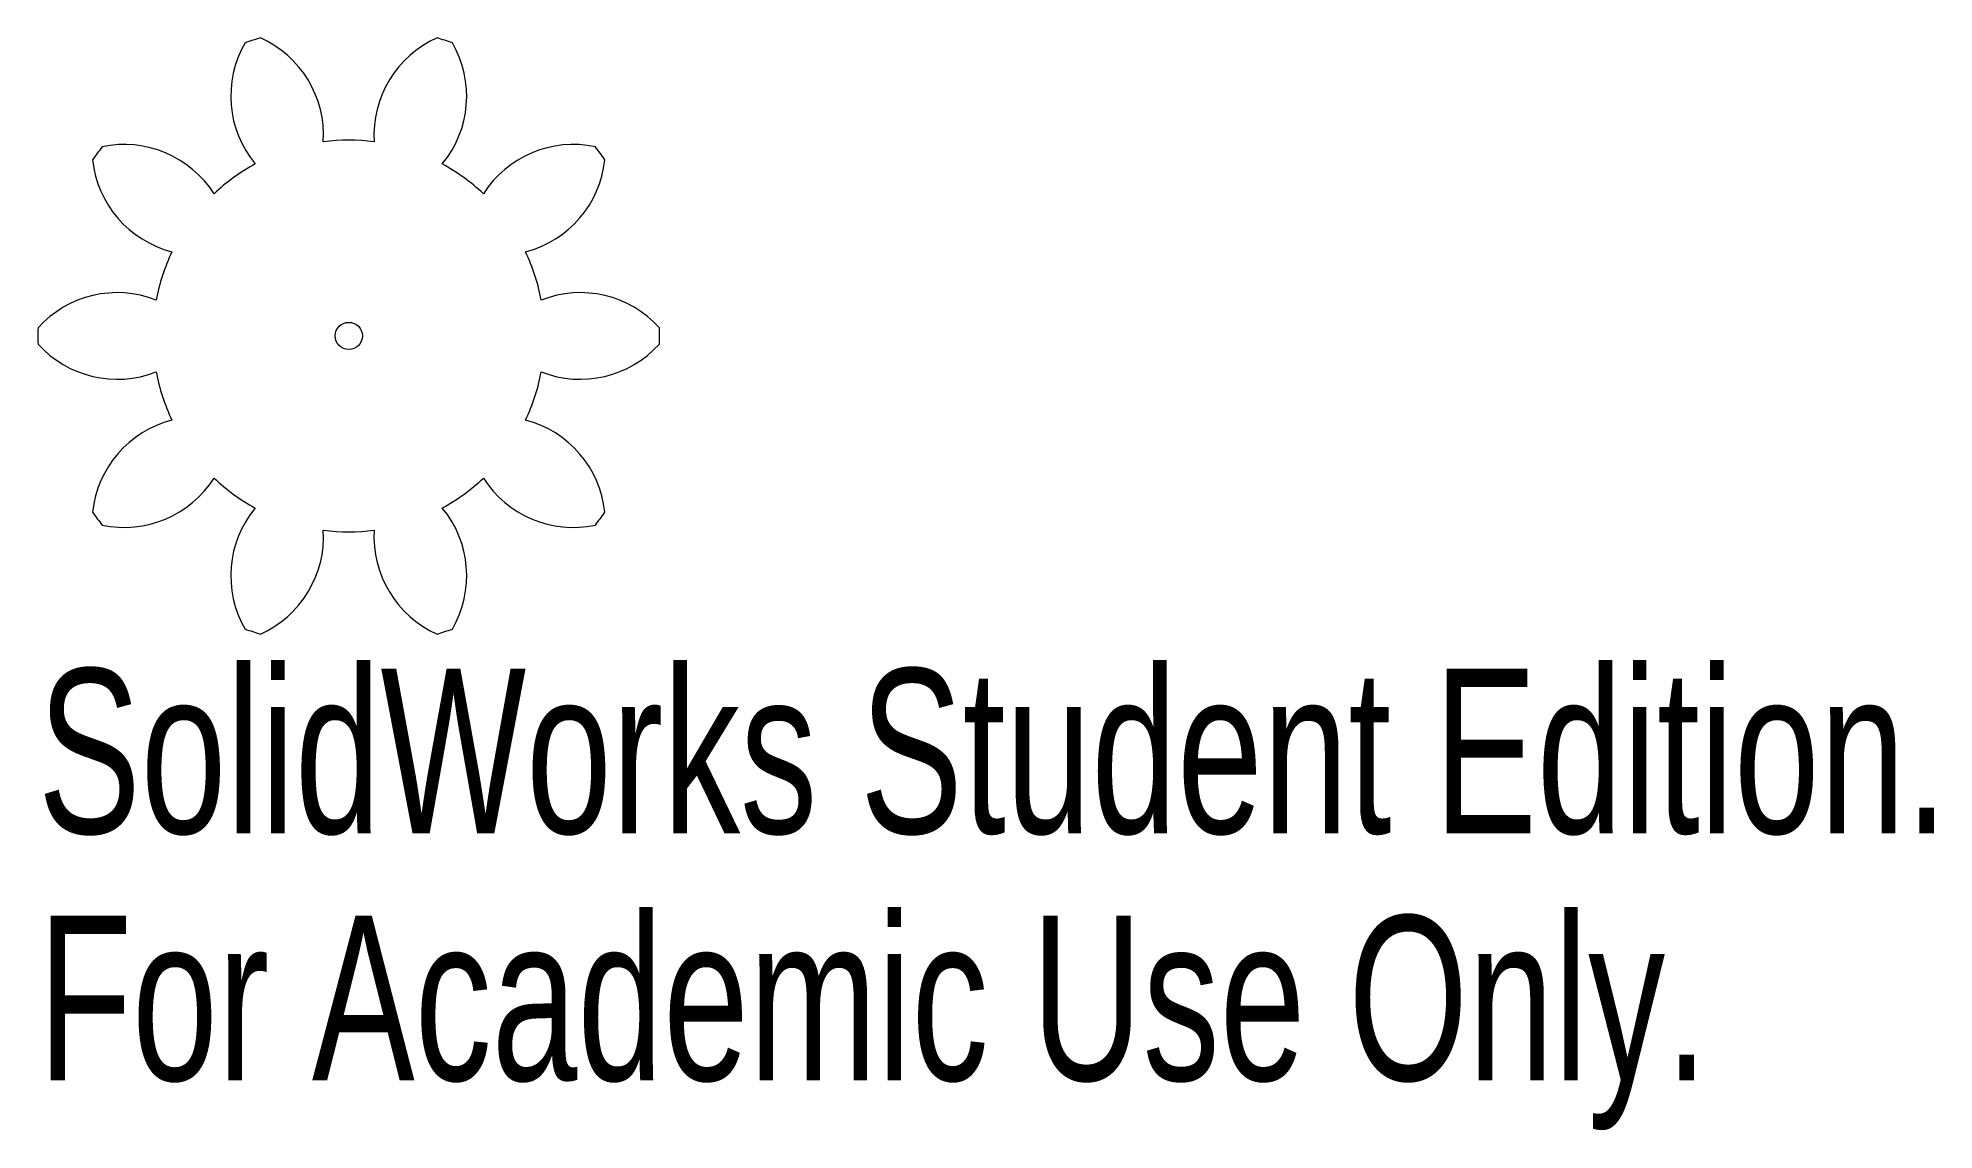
# Model space of a CAD drawing. Header units: millimetres. Extents: x -9.1 to 46.5, y -23.3 to 8.7.
import ezdxf

# ---------------------------------------------------------------- set-up
doc = ezdxf.new("R2010")
doc.units = ezdxf.units.MM
doc.styles.add('SLDTEXTSTYLE0', font='TXT', dxfattribs={"width": 0.7})

msp = doc.modelspace()

# ---------------------------------------------------------------- linework, layer by layer
at = {"color": 7, "linetype": 'Continuous', "lineweight": 15}
msp.add_circle((0, 0), 0.4, dxfattribs=at)
for centre, radius, start, end in [((-0.338, 7.04), 3.125, 149.9944, 219.5441), ((0, 0), 9.125, 106.5144, 109.4856), ((-3.865, 5.894), 3.125, 356.4559, 66.0056), ((3.865, 5.894), 3.125, 113.9944, 183.5441), ((0, 0), 9.125, 70.5144, 73.4856), ((0.338, 7.04), 3.125, 320.4559, 30.0056), ((-6.591, 2.496), 3.125, 32.4559, 102.0056), ((0, 0), 5.749, 82.5484, 97.4516), ((6.591, 2.496), 3.125, 77.9944, 147.5441), ((0, 0), 9.125, 142.5144, 145.4856), ((-4.411, 5.497), 3.125, 185.9944, 255.5441), ((0, 0), 5.749, 118.5484, 133.4516), ((0, 0), 5.749, 46.5484, 61.4516), ((4.411, 5.497), 3.125, 284.4559, 354.0056), ((0, 0), 9.125, 34.5144, 37.4856), ((0, 0), 5.749, 154.5484, 169.4516), ((0, 0), 5.749, 10.5484, 25.4516), ((-6.799, -1.854), 3.125, 68.4559, 138.0056), ((6.799, -1.854), 3.125, 41.9944, 111.5441), ((0, 0), 9.125, 178.5144, 181.4856), ((0, 0), 9.125, 358.5144, 1.4856), ((-6.799, 1.854), 3.125, 221.9944, 291.5441), ((6.799, 1.854), 3.125, 248.4559, 318.0056), ((0, 0), 5.749, 190.5484, 205.4516), ((0, 0), 5.749, 334.5484, 349.4516), ((-4.411, -5.497), 3.125, 104.4559, 174.0056), ((4.411, -5.497), 3.125, 5.9944, 75.5441), ((-6.591, -2.496), 3.125, 257.9944, 327.5441), ((0, 0), 5.749, 226.5484, 241.4516), ((0, 0), 5.749, 298.5484, 313.4516), ((6.591, -2.496), 3.125, 212.4559, 282.0056), ((0, 0), 9.125, 214.5144, 217.4856), ((-0.338, -7.04), 3.125, 140.4559, 210.0056), ((0.338, -7.04), 3.125, 329.9944, 39.5441), ((0, 0), 9.125, 322.5144, 325.4856), ((-3.865, -5.894), 3.125, 293.9944, 3.5441), ((0, 0), 5.749, 262.5484, 277.4516), ((3.865, -5.894), 3.125, 176.4559, 246.0056), ((0, 0), 9.125, 250.5144, 253.4856), ((0, 0), 9.125, 286.5144, 289.4856)]:
    msp.add_arc(centre, radius, start, end, dxfattribs=at)

# ---------------------------------------------------------------- texts
at = {"color": 7, "linetype": 'Continuous', "char_height": 4.83362, "attachment_point": 1, "style": 'SLDTEXTSTYLE0'}
for s, insert in [('SolidWorks Student Edition.', (-9.125, -9.768)), ('For Academic Use Only.', (-9.125, -17.019))]:
    msp.add_mtext(s, dxfattribs=dict(at, insert=insert))

doc.saveas('drawing.dxf')
